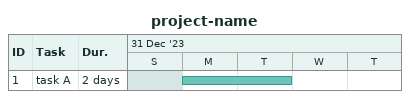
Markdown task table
project-name

| ID | Task | Duration | Start | Finish |
|---|---|---|---|---|
| 1 | task A | 2d | 2024-01-01 | 2024-01-02 |
